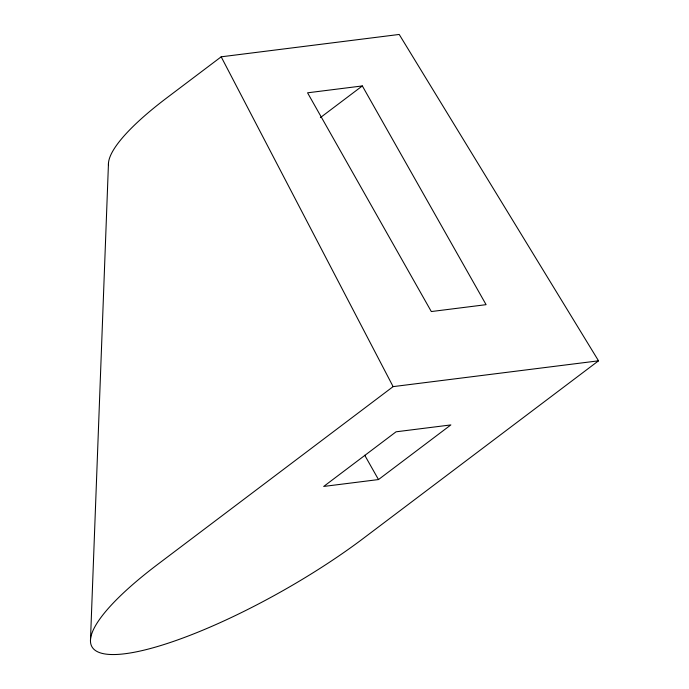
<?xml version="1.0" encoding="UTF-8"?>
<svg xmlns="http://www.w3.org/2000/svg" width="689" height="689" viewBox="0 0 689 689"><rect width="100%" height="100%" fill="white"/><g stroke="black" fill="none" stroke-linecap="round" stroke-linejoin="round"><path stroke-width="1.03" d="M90.474 640.425L108.474 163.259M598.526 360.821L393.118 386.624L157.936 564.196A193.833 45.25 -29.5 0 0 124.959 653.74A193.833 45.25 -29.5 0 0 363.344 538.393L598.526 360.821L399.207 34.45L221.186 56.817L166.91 97.795A167.995 39.213 -29.5 0 0 108.526 165.575M320.376 117.621L362.336 85.936L486.089 304.667L431.314 311.549L307.561 92.817L362.336 85.936M378.485 479.561L450.847 424.924L396.072 431.805L323.709 486.443L378.485 479.561L364.722 455.24M221.186 56.817L393.118 386.624"/></g></svg>
